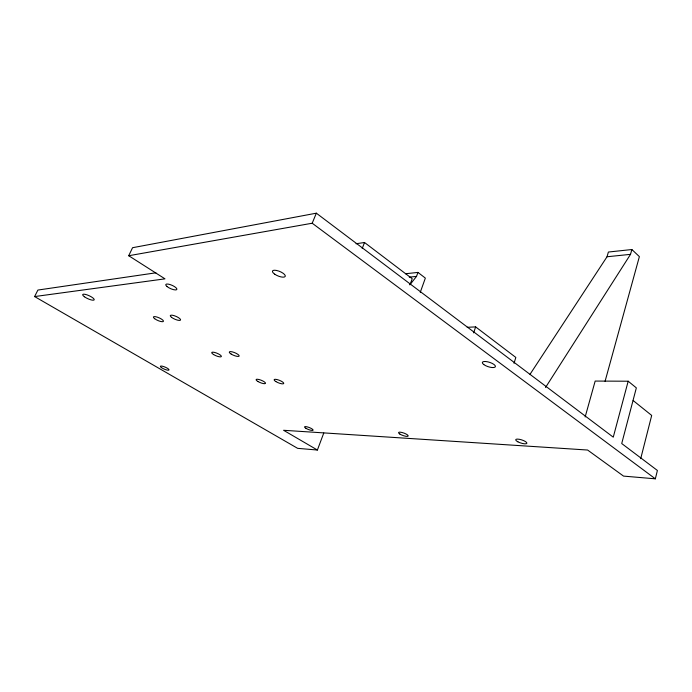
<?xml version="1.0" encoding="UTF-8"?>
<svg xmlns="http://www.w3.org/2000/svg" width="692" height="692" viewBox="0 0 692 692"><rect width="100%" height="100%" fill="white"/><g stroke="black" fill="none" stroke-linecap="round" stroke-linejoin="round"><path stroke-width="1.04" d="M323.769 433.036L317.394 450.025L283.582 430.286L587.603 450.034L623.544 476.105L655.341 478.821L657.4 470.465L621.719 443.546L636.346 387.875L628.18 381.214L595.172 381.067L585.155 416.965M640.706 458.658L651.691 415.425L633.145 400.538M628.18 381.214L613.268 437.171L316.339 213.179L132.561 247.71L128.721 255.729L164.99 278.85L34.6 296.565L37.913 290.052L155.882 272.812M605.067 381.318L639.382 256.611L631.865 249.527L608.389 252.035L607.031 256.758L530.029 374.303M545.521 387.52L630.524 254.345L631.865 249.527M514.018 363.291L515.843 357.444L475.629 326.892L467.204 327.299M473.648 332.869L475.629 326.892M420.26 292.344L425.355 278.098L417.968 272.414L405.529 273.747M410.096 284.576L412.216 278.729L364.528 242.503L356.017 243.748M409.828 284.87L416.523 276.393L417.968 272.414M362.219 248.48L364.528 242.503M128.721 255.729L312.204 223.222L316.339 213.179M409.275 277.146L416.523 276.393M607.031 256.758L630.524 254.345M317.394 450.025L297.647 448.347L34.6 296.565M312.204 223.222L655.341 478.821M171.521 317.325A5.579 1.54 23.5 0 0 180.301 320.275A5.579 1.54 23.5 0 0 174.505 315.777A5.579 1.54 23.5 0 0 171.521 317.325M154.662 318.701A5.458 1.47 23.6 0 0 163.208 321.581A5.458 1.47 23.6 0 0 157.447 317.195A5.458 1.47 23.6 0 0 154.662 318.701M231.197 354.096A5.337 1.436 22.4 0 0 239.147 356.086A5.337 1.436 22.4 0 0 232.348 351.882A5.337 1.436 22.4 0 0 231.197 354.096M275.831 381.552A5.164 1.349 21.7 0 0 283.694 383.576A5.164 1.349 21.7 0 0 277.302 379.623A5.164 1.349 21.7 0 0 275.831 381.552M213.638 354.589A5.216 1.367 22.6 0 0 221.353 356.544A5.216 1.367 22.6 0 0 214.624 352.436A5.216 1.367 22.6 0 0 213.638 354.589M257.822 381.43A5.052 1.289 21.9 0 0 265.451 383.411A5.052 1.289 21.9 0 0 259.119 379.545A5.052 1.289 21.9 0 0 257.822 381.43M274.707 274.188A6.911 2.413 22.6 0 0 285.216 276.428A6.911 2.413 22.6 0 0 276.688 270.486A6.911 2.413 22.6 0 0 274.707 274.188M167.083 286.575A6.064 1.817 23.9 0 0 176.607 289.723A6.064 1.817 23.9 0 0 170.293 284.628A6.064 1.817 23.9 0 0 167.083 286.575M399.846 434.048A5.129 1.315 19.8 0 0 408.012 436.219A5.129 1.315 19.8 0 0 402.26 432.552A5.129 1.315 19.8 0 0 399.846 434.048M305.968 428.331A4.593 1.073 21.1 0 0 313.043 430.26A4.593 1.073 21.1 0 0 307.473 426.938A4.593 1.073 21.1 0 0 305.968 428.331M517.875 441.807A5.856 1.626 17.9 0 0 526.837 443.338A5.856 1.626 17.9 0 0 519.173 439.264A5.856 1.626 17.9 0 0 517.875 441.807M84.381 296.747A6.332 1.635 24.6 0 0 94.069 300.017A6.332 1.635 24.6 0 0 86.95 294.835A6.332 1.635 24.6 0 0 84.381 296.747M483.786 364.563A6.851 2.292 18.1 0 0 494.996 367.149A6.851 2.292 18.1 0 0 487.877 361.864A6.851 2.292 18.1 0 0 483.786 364.563M161.444 367.608A4.688 1.09 23 0 0 168.813 370.142A4.688 1.09 23 0 0 163.883 366.639A4.688 1.09 23 0 0 161.444 367.608"/></g></svg>
